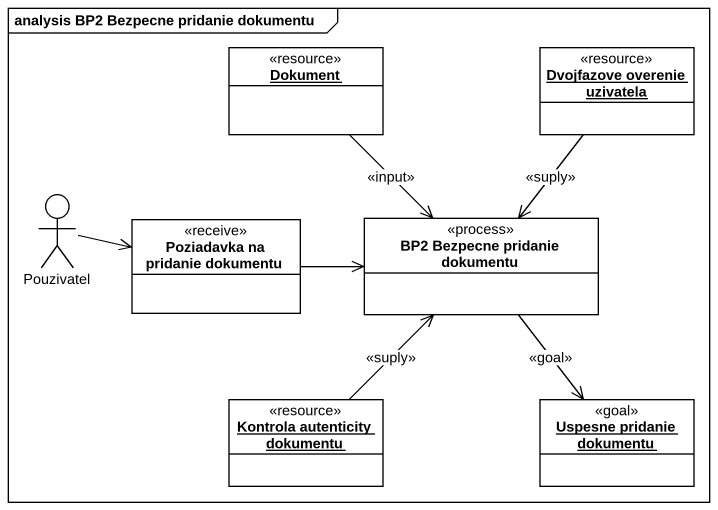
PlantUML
@startuml
mainframe analysis BP2 Bezpecne pridanie dokumentu
allowmixing
hide circle
hide empty members
object Dokument <<resource>>
object "Dvojfazove overenie uzivatela" as Dvojfazove_overenie <<resource>>
actor Pouzivatel
class "Poziadavka na pridanie dokumentu" as Poziadavka_na_pridanie <<receive>>
class "BP2 Bezpecne pridanie dokumentu" as BP2_Bezpecne_pridanie <<process>>
object "Kontrola autenticity dokumentu" as Kontrola_autenticity <<resource>>
object "Uspesne pridanie dokumentu" as Uspesne_pridanie_dokumentu <<goal>>
Dokument --> BP2_Bezpecne_pridanie : <<input>>
Dvojfazove_overenie --> BP2_Bezpecne_pridanie : <<suply>>
Pouzivatel -right-> Poziadavka_na_pridanie
Poziadavka_na_pridanie -right-> BP2_Bezpecne_pridanie
BP2_Bezpecne_pridanie --> Uspesne_pridanie_dokumentu : <<goal>>
Kontrola_autenticity -up-> BP2_Bezpecne_pridanie : <<suply>>
@enduml
